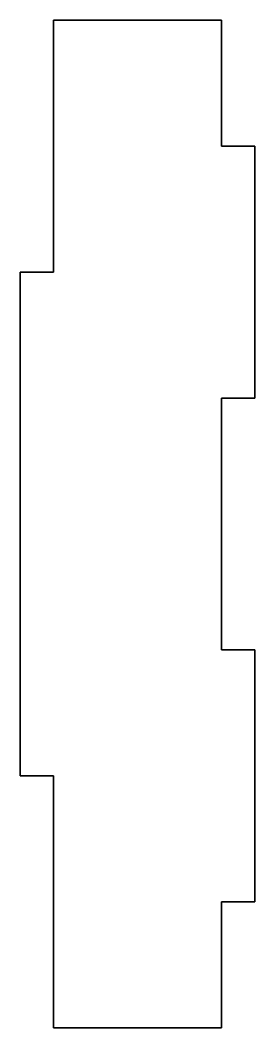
# Model space of a CAD drawing. Extents: x 203 to 217, y 118.5 to 178.5.
import ezdxf

# ---------------------------------------------------------------- set-up
doc = ezdxf.new("R2010")
doc.units = 0

msp = doc.modelspace()

# ---------------------------------------------------------------- linework, layer by layer
at = {"color": 7, "lineweight": 35}
for p, q in [((205, 178.5), (205, 163.5)), ((215, 178.5), (205, 178.5)), ((215, 171), (215, 178.5)), ((217, 171), (215, 171)), ((217, 156), (217, 171)), ((203, 163.5), (203, 133.5)), ((205, 163.5), (203, 163.5)), ((215, 156), (217, 156)), ((215, 141), (215, 156)), ((217, 141), (215, 141)), ((217, 126), (217, 141)), ((203, 133.5), (205, 133.5)), ((205, 133.5), (205, 118.5)), ((215, 126), (217, 126)), ((215, 118.5), (215, 126)), ((205, 118.5), (215, 118.5))]:
    msp.add_line(p, q, dxfattribs=at)

doc.saveas('drawing.dxf')
